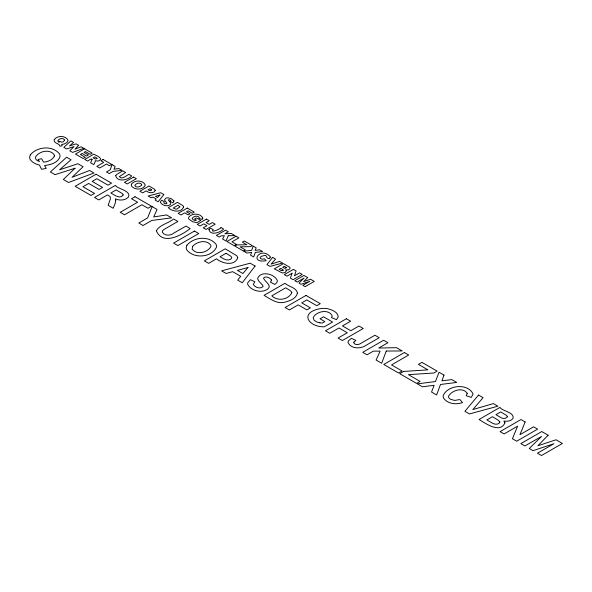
<?xml version="1.0" encoding="UTF-8"?>
<svg xmlns="http://www.w3.org/2000/svg" width="592" height="592" viewBox="0 0 592 592"><rect width="100%" height="100%" fill="white"/><g stroke="black" fill="none" stroke-linecap="round" stroke-linejoin="round"><path stroke-width="0.89" d="M319.872 322.781L322.226 323.084L324.823 321.589L320.02 318.814L323.521 316.794L332.608 322.041L324.305 326.836C308.343 327.065 299.16 312.709 319.887 308.698A13.305 7.681 0 0 1 327.679 308.698C331.875 309.86 337.869 311.792 338.232 316.905L336.508 319.643L331.439 317.615L332.267 316.091C329.189 308.617 315.913 311.148 313.138 317.837L314.13 320.287L316.454 321.796A8.932 5.158 0 0 0 319.872 322.781M156.31 230.747C162.652 245.821 181.618 235.268 190.195 228.571L185.91 226.1L174.226 232.841C170.888 235.72 164.709 236.371 162.282 232.094L162.563 230.762L164.11 229.407L177.859 221.452L173.574 218.973C168.491 223.406 159.825 224.59 156.31 230.747M286.343 270.714L285.418 272.276A3.434 1.983 0 0 1 283.805 272.808A2.738 1.584 0 0 1 281.977 272.808L274.318 268.872L283.45 263.603L289.458 267.133L290.198 268.22L288.733 269.826L285.699 269.848L286.343 270.714M174.018 200.991L173.034 202.856L170.23 201.391L170.718 200.621L170.015 199.896L168.202 199.837L170.577 202.812L170.792 204.07C168.047 207.348 161.986 205.542 160.254 202.124L161.586 200.214L164.398 201.68L163.762 202.449L164.398 203.463L166.285 203.781A1.147 0.659 0 0 0 166.892 203.33L164.465 199.852L165.967 198.15A3.426 1.976 0 0 1 167.936 197.832L171.192 198.66L174.018 200.991M115.714 200.355L115.188 203.396L113.205 208.258L108.144 205.335L110.371 199.001L110.223 196.788A11.566 6.675 0 0 0 108.403 195.441L107.492 194.916L98.797 199.941L94.513 197.462L115.41 185.4C117.408 189.1 131.454 190.461 128.442 197.077C125.104 200.599 119.495 200.755 115.285 198.816L115.714 200.355M467.236 393.317L466.2 395.715L471.262 397.439L473.082 393.991C467.828 382.861 447.389 384.889 443.09 395.87L443.452 397.942C447.508 403.996 456.114 404.876 462.567 402.612L459.836 399.541L454.649 400.436L450.623 399.311A6.675 3.855 0 0 1 448.544 396.166C451.918 390.291 462.885 386.798 467.236 393.317M237.762 257.698C234.684 266.43 222.163 263.684 216.546 258.778L208.628 263.351L204.344 260.872L225.249 248.81L236.8 255.781L237.762 257.698M504.961 422.806C500.144 433.973 485.248 423.236 479.054 419.476L499.951 407.407C502.068 411.144 514.433 412.062 513.064 418.278C511.177 421.275 507.018 421.511 503.851 421.053L504.961 422.806M271.595 280.06L270.426 282.088L274.71 284.412A8.636 4.988 0 0 0 277.308 280.512C274.525 273.645 260.221 270.396 257.572 278.714L258.993 281.385L262.508 285.011L263.151 286.432C260.68 289.495 254.841 287.52 253.287 284.338L254.849 281.785L250.431 279.69L247.856 282.569L247.574 284.19C251.082 290.909 261.383 293.491 267.71 289.118C272.453 285.144 264.528 281.703 263.507 278.04C265.616 275.606 270.115 277.759 271.595 280.06M291.849 292.655C288.541 299.744 277.567 301.646 271.854 295.808L285.744 287.786L290.805 291.005L291.849 292.655M183.572 206.993C181.293 213.15 172.05 211.625 168.261 207.637L177.393 202.368L182.24 205.202A6.26 3.611 0 0 1 183.468 206.556L183.572 206.993M115.699 175.639C117.149 182.617 128.294 180.049 131.668 175.965L128.856 174.344C126.555 175.358 121.678 180.301 119.303 176.616L125.622 172.479L122.818 170.859L116.913 174.3L115.699 175.639M54.294 139.586L54.124 140.689C54.878 143.945 59.385 143.035 59.881 146.202L62.197 145.758L61.635 144.537L64.617 143.849L67.007 142.443L68.102 140.482C65.904 135.376 57.417 135.213 54.294 139.586M92.049 159.581L90.576 162.785L93.81 164.65L95.142 161.771A6.564 3.789 0 0 0 95.208 161.165C94.476 159.899 98.154 161.853 99.13 160.639C104 158.205 95.134 155.163 93.876 154.149L84.745 159.426L87.557 161.046L91.279 158.893L92.049 159.581M297.428 293.181C296.274 298.701 289.68 300.847 284.87 302.194C277.16 304.273 270.27 298.997 264.062 295.356L284.967 283.287C288.445 286.713 296.585 287.438 297.428 293.181M286.402 267.658L285.07 268.428L282.68 267.288L284.434 266.274L286.402 267.658M97.036 158.33L95.667 159.093L93.033 157.879L94.861 156.828L97.036 158.33M353.905 342.124L353.764 342.798C355.318 345.691 359.27 344.633 361.431 343.027L374.936 335.227L379.22 337.706L365.974 345.351C360.595 349.176 350.708 348.969 347.933 342.272L348.436 340.785L351.433 338.306L355.851 340.4L353.905 342.124M131.454 184.201L131.343 185.451A6.246 3.604 0 0 0 132.808 187.287C136.463 190.158 143.493 189.721 145.292 185.052C143.094 179.946 134.525 179.761 131.454 184.201M202.819 218.182L202.116 219.477L198.882 218.182L199.119 217.678A2.02 1.162 0 0 0 198.668 216.864C196.611 215.399 193.332 216.398 192.141 218.507L193.125 219.802L195.582 220.572L196.426 220.091L194.531 218.996L196.426 217.9L200.784 220.416L196.921 222.644L192.563 221.711L188.841 219.033A5.091 2.938 0 0 1 188.841 217.168C192.023 212.787 200.725 213.164 202.819 218.182M208.932 229.578C210.352 236.156 220.505 232.434 223.606 229.052L220.801 227.432C222.437 228.053 209.22 233.899 213.283 229.578L210.264 228.238L208.932 229.578M155.267 190.402C153.772 193.998 148.599 192.918 146.135 190.89L142.694 192.881L139.882 191.253L149.014 185.984L154.453 189.203L155.267 190.402M151.545 189.877L150.383 190.691L147.963 189.84L149.998 188.663L151.545 189.877M499.833 421.948L499.559 422.851C495.593 426.662 490.42 421.652 486.839 419.928L492.426 416.701L498.36 420.231L499.833 421.948M141.643 184.726L141.481 185.252C139.86 186.909 136.537 188.004 134.932 185.807L134.895 185.377C136.019 183.187 139.964 182.092 141.599 184.297L141.643 184.726M507.485 416.701L505.768 418.226L503.23 418.433A4.965 2.871 0 0 1 500.647 417.404L495.933 414.681L500.736 411.906L506.574 415.429L507.485 416.701M30.31 154.852L29.6 157.139L30.074 159.337C32.205 162.489 35.831 164.295 39.464 165.087L41.544 169.282L46.22 168.38L44.533 165.457C50.549 165.005 58.231 162.674 60.11 156.318L59.711 154.142C52.688 145.136 37.318 146.431 30.31 154.852M186.894 245.28L186.169 247.537L186.621 249.698C193.68 259.155 212.054 257.668 216.679 246.709L216.221 244.548C209.257 235.431 193.806 236.8 186.894 245.28M270.196 257.291L269.545 258.652C266.792 258.304 266.992 257.712 266.348 256.025A2.575 1.487 0 0 0 264.668 255.418L261.605 256.262L260.347 257.165L260.11 258.127L261.893 259.192L264.491 258.815L266.171 260.68C248.448 263.773 260.169 245.776 270.174 256.588L270.196 257.291M292.019 273.252L290.406 278.159L293.077 279.698L302.209 274.429L299.537 272.89L294.483 275.805L296.096 270.899L293.425 269.36L284.293 274.629L286.965 276.175L292.019 273.252M111.999 164.613L110.245 169.763L106.449 171.954L109.261 173.574L113.05 171.384L121.974 170.37L118.814 168.55L113.967 169.238L115.159 166.441L111.999 164.613M253.176 246.124L251.704 250.298L243.771 251.23L246.931 253.058L251.704 252.407L250.512 255.122L253.672 256.95L255.285 252.451L262.522 251.519L259.503 249.772L255.078 250.46L256.203 247.863L253.176 246.124M64.447 140.163L64.247 140.718C61.805 143.886 60.887 140.896 58.615 141.259L59.111 142.272L57.705 140.807C58.837 138.609 62.767 137.529 64.417 139.727L64.447 140.163M192.57 246.361L192.156 249.143C196.648 255.307 207.807 252.666 210.967 246.413L210.782 245.147C206.453 239.22 196.921 241.521 192.57 246.361M444 375.106L441.921 380.804L451.792 379.605L456.721 382.447L440.492 384.474L436.6 394.968L431.538 392.045L434.136 385.296L422.451 386.798L417.39 383.875L435.431 381.551L439.064 372.257L444 375.106M386.228 351.041L381.685 363.259L376.105 360.04L380.123 351.123L373.374 351.123L367.01 354.793L362.733 352.321L383.631 340.252L387.915 342.724L378.695 348.044L396.485 347.674L402.197 350.967L386.228 351.041M123.203 194.99C120.065 199.615 114.204 194.827 110.867 192.97L116.195 189.891L122.426 193.643L123.203 194.99M152.151 206.608L147.608 217.93L138.78 223.021L143.064 225.5L151.767 220.476L171.628 217.856L166.567 214.926L153.713 216.953L157.087 209.457L152.151 206.608M525.141 421.948L519.946 434.691L533.577 426.825L537.603 429.148L516.705 441.218L512.42 438.739L517.608 426.151L504.11 433.943L500.085 431.62L520.99 419.55L525.141 421.948M228.246 235.697L226.07 241.011L222.555 238.983L224.383 235.742L221.364 235.779L219.181 237.037L216.376 235.416L225.508 230.147L228.312 231.768L224.871 233.751L231.265 233.47L235.061 235.66L228.246 235.697M54.397 156.014C52.599 160.032 47.671 161.882 43.49 162.164L41.677 158.715L38.036 159.463L39.464 161.638L36.208 159.833L35.313 157.442C38.517 151.145 49.669 148.555 54.212 154.749L54.397 156.014M179.85 206.867L177.282 208.835A2.168 1.251 0 0 1 175.765 209.131L173.175 208.044L178.096 205.209L179.85 206.867M283.242 270.167L281.444 270.611L279.098 269.36L280.926 268.302L283.242 270.167M255.108 266.045L242.254 282.761L237.71 280.142L240.692 276.316L232.649 271.669L226.151 273.467L221.608 270.847L250.172 263.196L255.108 266.045M163.836 194.539L158.145 201.798L155.193 200.096L156.177 198.964L153.017 197.136L151.049 197.706L148.17 196.041L160.676 192.718L163.836 194.539M272.638 257.357L266.948 264.617L270.033 266.4L282.539 263.077L279.661 261.412L271.092 264.091L275.583 259.059L272.638 257.357M247.967 267.473L242.905 273.541L237.451 270.396L247.967 267.473M478.536 395.042L464.905 411.307L469.449 413.934L497.879 406.208L493.336 403.589L472.823 409.583L483.079 397.669L478.536 395.042M159.899 195.027L157.583 197.499L155.548 196.322L159.899 195.027M78.632 145.351L74.984 149.162L81.097 146.772L83.761 148.311L72.594 152.41L69.782 150.782L74 146.564L66.622 148.962L63.818 147.341L70.907 140.889L73.578 142.428L69.501 145.921L76.035 143.849L78.632 145.351M548.118 435.216L537.862 445.783L556.036 439.789L562.4 443.46L541.495 455.529L537.477 453.206L553.964 443.689L533.059 450.66L529.292 448.484L541.495 436.489L524.882 445.939L520.856 443.615L541.761 431.546L548.118 435.216M307.685 277.589L303.615 281.644L310.563 279.254L314.285 281.4L305.154 286.676L302.838 285.337L309.794 281.326L301.01 284.286L298.975 283.109L304.103 278.04L297.147 282.051L294.831 280.712L303.962 275.443L307.685 277.589M75.036 168.232L63.351 179.48L68.546 182.477L93.995 173.027L89.577 170.481L72.054 177.304L83.087 166.737L77.892 163.732L59.592 169.808L71.01 159.766L66.6 157.213L50.372 171.983L55.049 174.677L75.036 168.232M84.604 148.799L75.473 154.068L83.198 158.53L85.307 157.317L80.394 154.475L82.147 153.461L86.573 156.014L88.467 154.919L84.042 152.366L85.448 151.552L90.228 154.312L92.189 153.18L84.604 148.799M103.082 159.463L100.832 160.758L103.711 162.423L96.829 166.396L99.634 168.017L106.523 164.043L109.402 165.708L111.651 164.413L103.082 159.463M96.067 174.233L75.169 186.295L91.005 195.441L94.513 193.421L82.961 186.746L88.667 183.446L99.056 189.447L102.564 187.42L92.174 181.426L96.851 178.725L108.01 185.17L111.518 183.15L96.067 174.233M133.563 177.06L124.431 182.336L127.243 183.957L136.375 178.688L133.563 177.06M135.02 196.714L131.513 198.742L137.61 202.264L120.22 212.306L124.505 214.778L141.895 204.736L148 208.258L151.508 206.238L135.02 196.714M187.294 208.088L178.162 213.357L180.974 214.977L184.697 212.831L188.212 214.859L190.032 213.801L186.524 211.773L188.138 210.841L192.282 213.238L194.25 212.099L187.294 208.088M206.401 219.114L197.269 224.39L200.081 226.011L203.803 223.857L206.963 225.685L203.241 227.831L206.046 229.459L215.177 224.183L212.373 222.562L209.213 224.39L206.046 222.562L209.213 220.735L206.401 219.114M194.479 231.043L173.574 243.112L177.859 245.584L198.764 233.514L194.479 231.043M236.038 236.23L226.914 241.499L234.143 245.68L236.393 244.378L231.968 241.825L238.85 237.851L236.038 236.23M236.6 244.903L234.706 245.998L243.349 250.986L245.31 249.854L240.041 246.812L250.438 246.649L252.266 245.599L244.326 241.011L242.365 242.15L246.857 244.748L236.6 244.903M226.026 253.302L220.054 256.75C223.103 258.489 226.832 261.375 230.436 259.303A4.521 2.612 0 0 0 231.738 257.801L230.961 256.306L226.026 253.302M305.997 295.43L285.092 307.5L289.377 309.971L298.205 304.873L306.908 309.897L310.408 307.87L301.713 302.852L306.774 299.929L316.772 305.701L320.279 303.674L305.997 295.43M346.372 318.74L325.467 330.81L329.751 333.281L338.972 327.961L347.282 332.756L338.062 338.076L342.346 340.548L363.251 328.486L358.967 326.007L350.79 330.736L342.479 325.933L350.656 321.212L346.372 318.74M404.403 352.543L383.764 364.465L398.564 373.004L402.064 370.984L391.549 364.909L408.687 355.015L404.403 352.543M403.626 371.436L399.733 373.678L416.605 383.424L420.113 381.403L408.428 374.655L433.877 373.004L437.118 371.132L421.933 362.363L418.426 364.383L427.905 369.859L403.626 371.436"/></g></svg>
